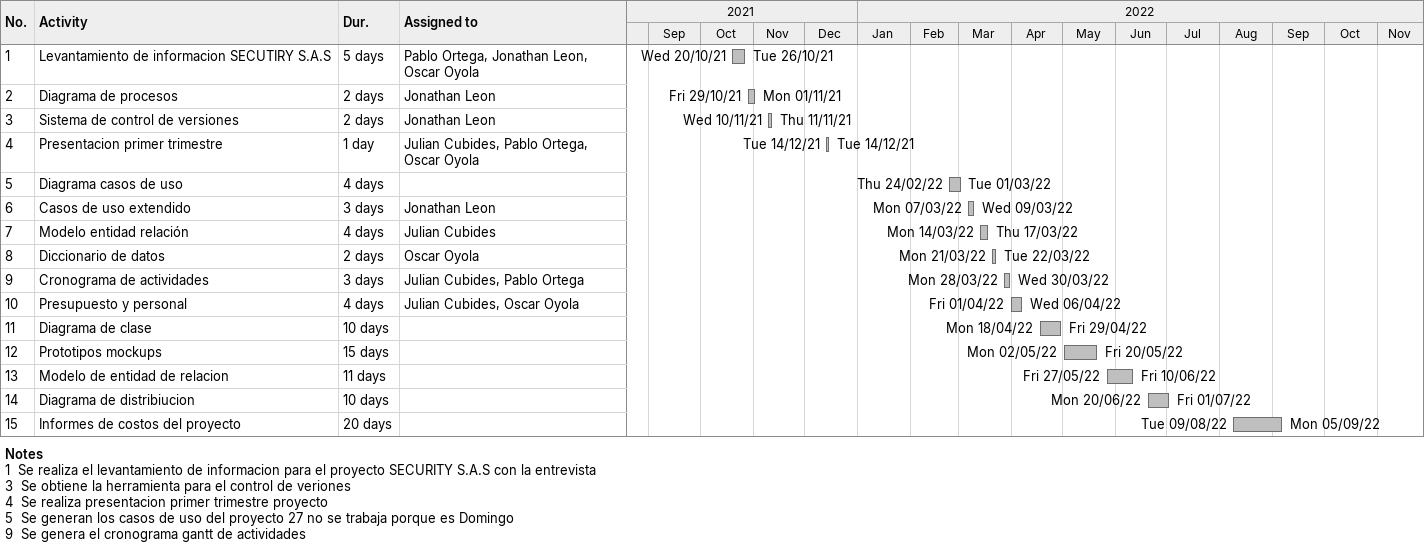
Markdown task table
| ID | Task | Duration | Start | Finish | Resources |
|---|---|---|---|---|---|
| 1 | Levantamiento de informacion SECUTIRY S.A.S | 5d | 2021-10-20 | 2021-10-26 | Pablo Ortega, Jonathan Leon, Oscar Oyola |
| 2 | Diagrama de procesos | 2d | 2021-10-29 | 2021-11-01 | Jonathan Leon |
| 3 | Sistema de control de versiones | 2d | 2021-11-10 | 2021-11-11 | Jonathan Leon |
| 4 | Presentacion primer trimestre | 1d | 2021-12-14 | 2021-12-14 | Julian Cubides, Pablo Ortega, Oscar Oyola |
| 5 | Diagrama casos de uso | 4d | 2022-02-24 | 2022-03-01 |  |
| 6 | Casos de uso extendido | 3d | 2022-03-07 | 2022-03-09 | Jonathan Leon |
| 7 | Modelo entidad relación | 4d | 2022-03-14 | 2022-03-17 | Julian Cubides |
| 8 | Diccionario de datos | 2d | 2022-03-21 | 2022-03-22 | Oscar Oyola |
| 9 | Cronograma de actividades | 3d | 2022-03-28 | 2022-03-30 | Julian Cubides, Pablo Ortega |
| 10 | Presupuesto y personal | 4d | 2022-04-01 | 2022-04-06 | Julian Cubides, Oscar Oyola |
| 11 | Diagrama de clase | 10d | 2022-04-18 | 2022-04-29 |  |
| 12 | Prototipos mockups | 15d | 2022-05-02 | 2022-05-20 |  |
| 13 | Modelo de entidad de relacion | 11d | 2022-05-27 | 2022-06-10 |  |
| 14 | Diagrama de distribiucion | 10d | 2022-06-20 | 2022-07-01 |  |
| 15 | Informes de costos del proyecto | 20d | 2022-08-09 | 2022-09-05 |  |

Notes
- 1: Se realiza el levantamiento de informacion para el proyecto SECURITY S.A.S con la entrevista
- 3: Se obtiene la herramienta para el control de veriones
- 4: Se realiza presentacion primer trimestre proyecto
- 5: Se generan los casos de uso del proyecto 27 no se trabaja porque es Domingo
- 9: Se genera el cronograma gantt de actividades
